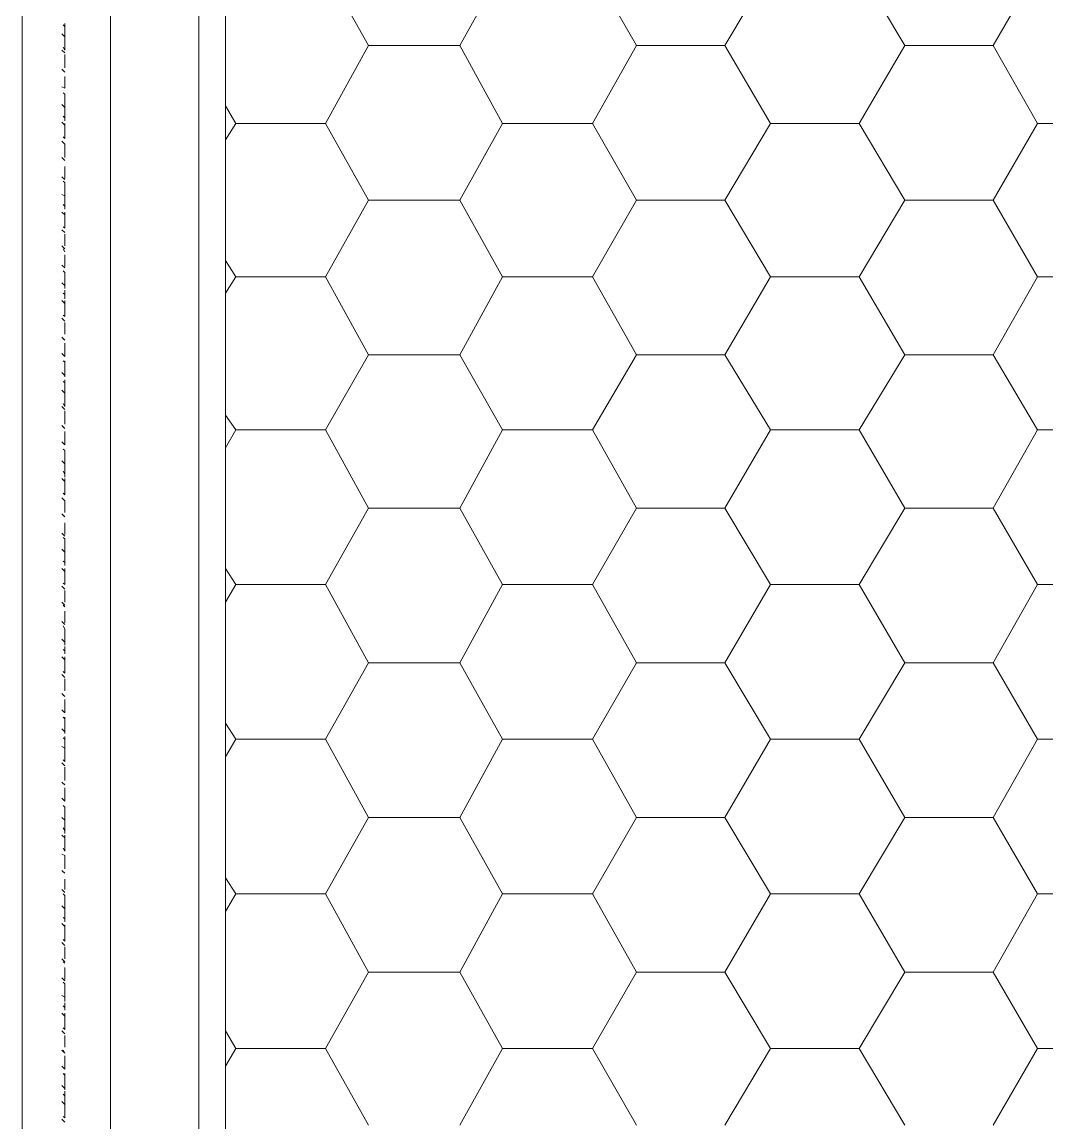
# Model space of a CAD drawing. Header units: millimetres. Extents: x 2928 to 3112, y 1220 to 1280.
# Drawn here: x 3058.276 to 3059.426, y 1265.671 to 1266.908 of the extents above; entities that cross this region are included whole.
import ezdxf

# ---------------------------------------------------------------- set-up
doc = ezdxf.new("R2010")
doc.units = ezdxf.units.MM

msp = doc.modelspace()

# ---------------------------------------------------------------- linework, layer by layer
at = {"color": 7, "linetype": 'Continuous', "lineweight": 5, "true_color": 0x000007}
for points in [[(3058.27562, 1263.95519), (3058.27562, 1268.05543), (3058.27562, 1268.05543)], [(3058.37486, 1264.15367), (3058.37486, 1268.05543), (3058.37486, 1268.05543)]]:
    msp.add_lwpolyline(points, dxfattribs=at)
for points in [[(3058.47409, 1267.95454), (3062.47509, 1267.95454), (3062.47509, 1264.25291), (3058.47409, 1264.25291)], [(3062.44532, 1264.28599), (3058.50387, 1264.28599), (3058.50387, 1267.92476), (3062.44532, 1267.92476)]]:
    msp.add_lwpolyline(points, close=True, dxfattribs=at)
at = {"color": 9, "linetype": 'Continuous', "lineweight": 13, "true_color": 0xbababa}
for points in [[(3058.6643, 1266.8811), (3058.61634, 1266.96711), (3058.61634, 1266.96711)], [(3058.76685, 1266.8811), (3058.81482, 1266.96711), (3058.81482, 1266.96711)], [(3058.96533, 1266.8811), (3058.91571, 1266.96711), (3058.91571, 1266.96711)], [(3059.06457, 1266.8811), (3059.11584, 1266.96711), (3059.11584, 1266.96711)], [(3059.26636, 1266.8811), (3059.21508, 1266.96711), (3059.21508, 1266.96711)], [(3059.36559, 1266.8811), (3059.41521, 1266.96711), (3059.41521, 1266.96711)], [(3058.61634, 1266.79344), (3058.6643, 1266.8811), (3058.6643, 1266.8811)], [(3058.6643, 1266.8811), (3058.76685, 1266.8811), (3058.76685, 1266.8811)], [(3058.81482, 1266.79344), (3058.76685, 1266.8811), (3058.76685, 1266.8811)], [(3058.91571, 1266.79344), (3058.96533, 1266.8811), (3058.96533, 1266.8811)], [(3058.96533, 1266.8811), (3059.06457, 1266.8811), (3059.06457, 1266.8811)], [(3059.11584, 1266.79344), (3059.06457, 1266.8811), (3059.06457, 1266.8811)], [(3059.21508, 1266.79344), (3059.26636, 1266.8811), (3059.26636, 1266.8811)], [(3059.26636, 1266.8811), (3059.36559, 1266.8811), (3059.36559, 1266.8811)], [(3059.41521, 1266.79344), (3059.36559, 1266.8811), (3059.36559, 1266.8811)], [(3058.51544, 1266.79344), (3058.50387, 1266.81328), (3058.50387, 1266.81328)], [(3058.50387, 1266.77524), (3058.51544, 1266.79344), (3058.51544, 1266.79344)], [(3058.51544, 1266.79344), (3058.61634, 1266.79344), (3058.61634, 1266.79344)], [(3058.6643, 1266.70743), (3058.61634, 1266.79344), (3058.61634, 1266.79344)], [(3058.76685, 1266.70743), (3058.81482, 1266.79344), (3058.81482, 1266.79344)], [(3058.81482, 1266.79344), (3058.91571, 1266.79344), (3058.91571, 1266.79344)], [(3058.96533, 1266.70743), (3058.91571, 1266.79344), (3058.91571, 1266.79344)], [(3059.06457, 1266.70743), (3059.11584, 1266.79344), (3059.11584, 1266.79344)], [(3059.11584, 1266.79344), (3059.21508, 1266.79344), (3059.21508, 1266.79344)], [(3059.26636, 1266.70743), (3059.21508, 1266.79344), (3059.21508, 1266.79344)], [(3059.36559, 1266.70743), (3059.41521, 1266.79344), (3059.41521, 1266.79344)], [(3059.41521, 1266.79344), (3059.51611, 1266.79344), (3059.51611, 1266.79344)], [(3058.61634, 1266.62142), (3058.6643, 1266.70743), (3058.6643, 1266.70743)], [(3058.6643, 1266.70743), (3058.76685, 1266.70743), (3058.76685, 1266.70743)], [(3058.81482, 1266.62142), (3058.76685, 1266.70743), (3058.76685, 1266.70743)], [(3058.91571, 1266.62142), (3058.96533, 1266.70743), (3058.96533, 1266.70743)], [(3058.96533, 1266.70743), (3059.06457, 1266.70743), (3059.06457, 1266.70743)], [(3059.11584, 1266.62142), (3059.06457, 1266.70743), (3059.06457, 1266.70743)], [(3059.21508, 1266.62142), (3059.26636, 1266.70743), (3059.26636, 1266.70743)], [(3059.26636, 1266.70743), (3059.36559, 1266.70743), (3059.36559, 1266.70743)], [(3059.41521, 1266.62142), (3059.36559, 1266.70743), (3059.36559, 1266.70743)], [(3058.51544, 1266.62142), (3058.50387, 1266.63962), (3058.50387, 1266.63962)], [(3058.50387, 1266.60323), (3058.51544, 1266.62142), (3058.51544, 1266.62142)], [(3058.51544, 1266.62142), (3058.61634, 1266.62142), (3058.61634, 1266.62142)], [(3058.6643, 1266.53376), (3058.61634, 1266.62142), (3058.61634, 1266.62142)], [(3058.76685, 1266.53376), (3058.81482, 1266.62142), (3058.81482, 1266.62142)], [(3058.81482, 1266.62142), (3058.91571, 1266.62142), (3058.91571, 1266.62142)], [(3058.96533, 1266.53376), (3058.91571, 1266.62142), (3058.91571, 1266.62142)], [(3059.06457, 1266.53376), (3059.11584, 1266.62142), (3059.11584, 1266.62142)], [(3059.11584, 1266.62142), (3059.21508, 1266.62142), (3059.21508, 1266.62142)], [(3059.26636, 1266.53376), (3059.21508, 1266.62142), (3059.21508, 1266.62142)], [(3059.36559, 1266.53376), (3059.41521, 1266.62142), (3059.41521, 1266.62142)], [(3059.41521, 1266.62142), (3059.51611, 1266.62142), (3059.51611, 1266.62142)], [(3058.61634, 1266.44941), (3058.6643, 1266.53376), (3058.6643, 1266.53376)], [(3058.6643, 1266.53376), (3058.76685, 1266.53376), (3058.76685, 1266.53376)], [(3058.81482, 1266.44941), (3058.76685, 1266.53376), (3058.76685, 1266.53376)], [(3058.91571, 1266.44941), (3058.96533, 1266.53376), (3058.96533, 1266.53376)], [(3058.96533, 1266.53376), (3059.06457, 1266.53376), (3059.06457, 1266.53376)], [(3059.11584, 1266.44941), (3059.06457, 1266.53376), (3059.06457, 1266.53376)], [(3059.21508, 1266.44941), (3059.26636, 1266.53376), (3059.26636, 1266.53376)], [(3059.26636, 1266.53376), (3059.36559, 1266.53376), (3059.36559, 1266.53376)], [(3059.41521, 1266.44941), (3059.36559, 1266.53376), (3059.36559, 1266.53376)], [(3058.51544, 1266.44941), (3058.50387, 1266.46595), (3058.50387, 1266.46595)], [(3058.50387, 1266.42956), (3058.51544, 1266.44941), (3058.51544, 1266.44941)], [(3058.51544, 1266.44941), (3058.61634, 1266.44941), (3058.61634, 1266.44941)], [(3058.6643, 1266.36175), (3058.61634, 1266.44941), (3058.61634, 1266.44941)], [(3058.76685, 1266.36175), (3058.81482, 1266.44941), (3058.81482, 1266.44941)], [(3058.81482, 1266.44941), (3058.91571, 1266.44941), (3058.91571, 1266.44941)], [(3058.96533, 1266.36175), (3058.91571, 1266.44941), (3058.91571, 1266.44941)], [(3059.06457, 1266.36175), (3059.11584, 1266.44941), (3059.11584, 1266.44941)], [(3059.11584, 1266.44941), (3059.21508, 1266.44941), (3059.21508, 1266.44941)], [(3059.26636, 1266.36175), (3059.21508, 1266.44941), (3059.21508, 1266.44941)], [(3059.36559, 1266.36175), (3059.41521, 1266.44941), (3059.41521, 1266.44941)], [(3059.41521, 1266.44941), (3059.51611, 1266.44941), (3059.51611, 1266.44941)], [(3058.61634, 1266.27574), (3058.6643, 1266.36175), (3058.6643, 1266.36175)], [(3058.6643, 1266.36175), (3058.76685, 1266.36175), (3058.76685, 1266.36175)], [(3058.81482, 1266.27574), (3058.76685, 1266.36175), (3058.76685, 1266.36175)], [(3058.91571, 1266.27574), (3058.96533, 1266.36175), (3058.96533, 1266.36175)], [(3058.96533, 1266.36175), (3059.06457, 1266.36175), (3059.06457, 1266.36175)], [(3059.11584, 1266.27574), (3059.06457, 1266.36175), (3059.06457, 1266.36175)], [(3059.21508, 1266.27574), (3059.26636, 1266.36175), (3059.26636, 1266.36175)], [(3059.26636, 1266.36175), (3059.36559, 1266.36175), (3059.36559, 1266.36175)], [(3059.41521, 1266.27574), (3059.36559, 1266.36175), (3059.36559, 1266.36175)], [(3058.51544, 1266.27574), (3058.50387, 1266.29393), (3058.50387, 1266.29393)], [(3058.50387, 1266.25589), (3058.51544, 1266.27574), (3058.51544, 1266.27574)], [(3058.51544, 1266.27574), (3058.61634, 1266.27574), (3058.61634, 1266.27574)], [(3058.6643, 1266.18808), (3058.61634, 1266.27574), (3058.61634, 1266.27574)], [(3058.76685, 1266.18808), (3058.81482, 1266.27574), (3058.81482, 1266.27574)], [(3058.81482, 1266.27574), (3058.91571, 1266.27574), (3058.91571, 1266.27574)], [(3058.96533, 1266.18808), (3058.91571, 1266.27574), (3058.91571, 1266.27574)], [(3059.06457, 1266.18808), (3059.11584, 1266.27574), (3059.11584, 1266.27574)], [(3059.11584, 1266.27574), (3059.21508, 1266.27574), (3059.21508, 1266.27574)], [(3059.26636, 1266.18808), (3059.21508, 1266.27574), (3059.21508, 1266.27574)], [(3059.36559, 1266.18808), (3059.41521, 1266.27574), (3059.41521, 1266.27574)], [(3059.41521, 1266.27574), (3059.51611, 1266.27574), (3059.51611, 1266.27574)], [(3058.61634, 1266.10207), (3058.6643, 1266.18808), (3058.6643, 1266.18808)], [(3058.6643, 1266.18808), (3058.76685, 1266.18808), (3058.76685, 1266.18808)], [(3058.81482, 1266.10207), (3058.76685, 1266.18808), (3058.76685, 1266.18808)], [(3058.91571, 1266.10207), (3058.96533, 1266.18808), (3058.96533, 1266.18808)], [(3058.96533, 1266.18808), (3059.06457, 1266.18808), (3059.06457, 1266.18808)], [(3059.11584, 1266.10207), (3059.06457, 1266.18808), (3059.06457, 1266.18808)], [(3059.21508, 1266.10207), (3059.26636, 1266.18808), (3059.26636, 1266.18808)], [(3059.26636, 1266.18808), (3059.36559, 1266.18808), (3059.36559, 1266.18808)], [(3059.41521, 1266.10207), (3059.36559, 1266.18808), (3059.36559, 1266.18808)], [(3058.51544, 1266.10207), (3058.50387, 1266.12026), (3058.50387, 1266.12026)], [(3058.50387, 1266.08222), (3058.51544, 1266.10207), (3058.51544, 1266.10207)], [(3058.51544, 1266.10207), (3058.61634, 1266.10207), (3058.61634, 1266.10207)], [(3058.6643, 1266.01441), (3058.61634, 1266.10207), (3058.61634, 1266.10207)], [(3058.76685, 1266.01441), (3058.81482, 1266.10207), (3058.81482, 1266.10207)], [(3058.81482, 1266.10207), (3058.91571, 1266.10207), (3058.91571, 1266.10207)], [(3058.96533, 1266.01441), (3058.91571, 1266.10207), (3058.91571, 1266.10207)], [(3059.06457, 1266.01441), (3059.11584, 1266.10207), (3059.11584, 1266.10207)], [(3059.11584, 1266.10207), (3059.21508, 1266.10207), (3059.21508, 1266.10207)], [(3059.26636, 1266.01441), (3059.21508, 1266.10207), (3059.21508, 1266.10207)], [(3059.36559, 1266.01441), (3059.41521, 1266.10207), (3059.41521, 1266.10207)], [(3059.41521, 1266.10207), (3059.51611, 1266.10207), (3059.51611, 1266.10207)], [(3058.61634, 1265.9284), (3058.6643, 1266.01441), (3058.6643, 1266.01441)], [(3058.6643, 1266.01441), (3058.76685, 1266.01441), (3058.76685, 1266.01441)], [(3058.81482, 1265.9284), (3058.76685, 1266.01441), (3058.76685, 1266.01441)], [(3058.91571, 1265.9284), (3058.96533, 1266.01441), (3058.96533, 1266.01441)], [(3058.96533, 1266.01441), (3059.06457, 1266.01441), (3059.06457, 1266.01441)], [(3059.11584, 1265.9284), (3059.06457, 1266.01441), (3059.06457, 1266.01441)], [(3059.21508, 1265.9284), (3059.26636, 1266.01441), (3059.26636, 1266.01441)], [(3059.26636, 1266.01441), (3059.36559, 1266.01441), (3059.36559, 1266.01441)], [(3059.41521, 1265.9284), (3059.36559, 1266.01441), (3059.36559, 1266.01441)], [(3058.51544, 1265.9284), (3058.50387, 1265.94659), (3058.50387, 1265.94659)], [(3058.50387, 1265.90855), (3058.51544, 1265.9284), (3058.51544, 1265.9284)], [(3058.51544, 1265.9284), (3058.61634, 1265.9284), (3058.61634, 1265.9284)], [(3058.6643, 1265.84074), (3058.61634, 1265.9284), (3058.61634, 1265.9284)], [(3058.76685, 1265.84074), (3058.81482, 1265.9284), (3058.81482, 1265.9284)], [(3058.81482, 1265.9284), (3058.91571, 1265.9284), (3058.91571, 1265.9284)], [(3058.96533, 1265.84074), (3058.91571, 1265.9284), (3058.91571, 1265.9284)], [(3059.06457, 1265.84074), (3059.11584, 1265.9284), (3059.11584, 1265.9284)], [(3059.11584, 1265.9284), (3059.21508, 1265.9284), (3059.21508, 1265.9284)], [(3059.26636, 1265.84074), (3059.21508, 1265.9284), (3059.21508, 1265.9284)], [(3059.36559, 1265.84074), (3059.41521, 1265.9284), (3059.41521, 1265.9284)], [(3059.41521, 1265.9284), (3059.51611, 1265.9284), (3059.51611, 1265.9284)], [(3058.61634, 1265.75473), (3058.6643, 1265.84074), (3058.6643, 1265.84074)], [(3058.6643, 1265.84074), (3058.76685, 1265.84074), (3058.76685, 1265.84074)], [(3058.81482, 1265.75473), (3058.76685, 1265.84074), (3058.76685, 1265.84074)], [(3058.91571, 1265.75473), (3058.96533, 1265.84074), (3058.96533, 1265.84074)], [(3058.96533, 1265.84074), (3059.06457, 1265.84074), (3059.06457, 1265.84074)], [(3059.11584, 1265.75473), (3059.06457, 1265.84074), (3059.06457, 1265.84074)], [(3059.21508, 1265.75473), (3059.26636, 1265.84074), (3059.26636, 1265.84074)], [(3059.26636, 1265.84074), (3059.36559, 1265.84074), (3059.36559, 1265.84074)], [(3059.41521, 1265.75473), (3059.36559, 1265.84074), (3059.36559, 1265.84074)], [(3058.51544, 1265.75473), (3058.50387, 1265.77458), (3058.50387, 1265.77458)], [(3058.50387, 1265.73488), (3058.51544, 1265.75473), (3058.51544, 1265.75473)], [(3058.51544, 1265.75473), (3058.61634, 1265.75473), (3058.61634, 1265.75473)], [(3058.6643, 1265.66872), (3058.61634, 1265.75473), (3058.61634, 1265.75473)], [(3058.76685, 1265.66872), (3058.81482, 1265.75473), (3058.81482, 1265.75473)], [(3058.81482, 1265.75473), (3058.91571, 1265.75473), (3058.91571, 1265.75473)], [(3058.96533, 1265.66872), (3058.91571, 1265.75473), (3058.91571, 1265.75473)], [(3059.06457, 1265.66872), (3059.11584, 1265.75473), (3059.11584, 1265.75473)], [(3059.11584, 1265.75473), (3059.21508, 1265.75473), (3059.21508, 1265.75473)], [(3059.26636, 1265.66872), (3059.21508, 1265.75473), (3059.21508, 1265.75473)], [(3059.36559, 1265.66872), (3059.41521, 1265.75473), (3059.41521, 1265.75473)], [(3059.41521, 1265.75473), (3059.51611, 1265.75473), (3059.51611, 1265.75473)]]:
    msp.add_lwpolyline(points, dxfattribs=at)
at = {"color": 7, "linetype": 'Continuous', "lineweight": 20, "true_color": 0x000007}
for points in [[(3058.32358, 1266.89102), (3058.32027, 1266.89433), (3058.32027, 1266.89433)], [(3058.32358, 1266.90591), (3058.32358, 1266.89598), (3058.32358, 1266.89598)], [(3058.32358, 1266.88771), (3058.32358, 1266.87614), (3058.32358, 1266.87614)], [(3058.32358, 1266.87283), (3058.32027, 1266.87614), (3058.32027, 1266.87614)], [(3058.32358, 1266.86621), (3058.32358, 1266.85629), (3058.32358, 1266.85629)], [(3058.32358, 1266.85133), (3058.32027, 1266.85463), (3058.32027, 1266.85463)], [(3058.32358, 1266.84636), (3058.32358, 1266.83644), (3058.32358, 1266.83644)], [(3058.32358, 1266.83313), (3058.32027, 1266.83479), (3058.32027, 1266.83479)], [(3058.32358, 1266.82652), (3058.32358, 1266.81825), (3058.32358, 1266.81825)], [(3058.32358, 1266.81163), (3058.32027, 1266.81494), (3058.32027, 1266.81494)], [(3058.32358, 1266.80667), (3058.32358, 1266.79674), (3058.32358, 1266.79674)], [(3058.32358, 1266.79178), (3058.32027, 1266.79509), (3058.32027, 1266.79509)], [(3058.32358, 1266.78517), (3058.32358, 1266.7769), (3058.32358, 1266.7769)], [(3058.32358, 1266.77028), (3058.32027, 1266.77359), (3058.32027, 1266.77359)], [(3058.32358, 1266.76697), (3058.32358, 1266.75539), (3058.32358, 1266.75539)], [(3058.32358, 1266.75209), (3058.32027, 1266.75539), (3058.32027, 1266.75539)], [(3058.32358, 1266.73059), (3058.32027, 1266.73389), (3058.32027, 1266.73389)], [(3058.32358, 1266.74547), (3058.32358, 1266.7372), (3058.32358, 1266.7372)], [(3058.32358, 1266.72728), (3058.32358, 1266.7157), (3058.32358, 1266.7157)], [(3058.32358, 1266.71239), (3058.32027, 1266.71405), (3058.32027, 1266.71405)], [(3058.32358, 1266.70743), (3058.32358, 1266.69751), (3058.32358, 1266.69751)], [(3058.32358, 1266.69089), (3058.32027, 1266.6942), (3058.32027, 1266.6942)], [(3058.32358, 1266.68593), (3058.32358, 1266.676), (3058.32358, 1266.676)], [(3058.32358, 1266.67104), (3058.32027, 1266.67435), (3058.32027, 1266.67435)], [(3058.32358, 1266.66773), (3058.32358, 1266.65616), (3058.32358, 1266.65616)], [(3058.32358, 1266.65285), (3058.32027, 1266.65616), (3058.32027, 1266.65616)], [(3058.32358, 1266.64623), (3058.32358, 1266.63465), (3058.32358, 1266.63465)], [(3058.32358, 1266.63135), (3058.32027, 1266.63465), (3058.32027, 1266.63465)], [(3058.32358, 1266.62638), (3058.32358, 1266.61646), (3058.32358, 1266.61646)], [(3058.32358, 1266.6115), (3058.32027, 1266.61481), (3058.32027, 1266.61481)], [(3058.32358, 1266.60654), (3058.32358, 1266.59661), (3058.32358, 1266.59661)], [(3058.32358, 1266.59165), (3058.32027, 1266.59496), (3058.32027, 1266.59496)], [(3058.32358, 1266.58669), (3058.32358, 1266.57676), (3058.32358, 1266.57676)], [(3058.32358, 1266.5718), (3058.32027, 1266.57511), (3058.32027, 1266.57511)], [(3058.32358, 1266.56519), (3058.32358, 1266.55692), (3058.32358, 1266.55692)], [(3058.32358, 1266.5503), (3058.32027, 1266.55361), (3058.32027, 1266.55361)], [(3058.32358, 1266.54699), (3058.32358, 1266.53541), (3058.32358, 1266.53541)], [(3058.32358, 1266.53211), (3058.32027, 1266.53541), (3058.32027, 1266.53541)], [(3058.32358, 1266.52714), (3058.32358, 1266.51722), (3058.32358, 1266.51722)], [(3058.32358, 1266.5106), (3058.32027, 1266.51391), (3058.32027, 1266.51391)], [(3058.32358, 1266.50564), (3058.32358, 1266.49572), (3058.32358, 1266.49572)], [(3058.32358, 1266.49076), (3058.32027, 1266.49406), (3058.32027, 1266.49406)], [(3058.32358, 1266.48745), (3058.32358, 1266.47587), (3058.32358, 1266.47587)], [(3058.32358, 1266.47256), (3058.32027, 1266.47587), (3058.32027, 1266.47587)], [(3058.32358, 1266.46595), (3058.32358, 1266.45602), (3058.32358, 1266.45602)], [(3058.32358, 1266.45106), (3058.32027, 1266.45437), (3058.32027, 1266.45437)], [(3058.32358, 1266.44775), (3058.32358, 1266.43618), (3058.32358, 1266.43618)], [(3058.32358, 1266.43287), (3058.32027, 1266.43618), (3058.32027, 1266.43618)], [(3058.32358, 1266.42625), (3058.32358, 1266.41798), (3058.32358, 1266.41798)], [(3058.32358, 1266.41137), (3058.32027, 1266.41467), (3058.32027, 1266.41467)], [(3058.32358, 1266.4064), (3058.32358, 1266.39648), (3058.32358, 1266.39648)], [(3058.32358, 1266.39152), (3058.32027, 1266.39483), (3058.32027, 1266.39483)], [(3058.32358, 1266.3849), (3058.32358, 1266.37663), (3058.32358, 1266.37663)], [(3058.32358, 1266.37002), (3058.32027, 1266.37332), (3058.32027, 1266.37332)], [(3058.32358, 1266.36671), (3058.32358, 1266.35678), (3058.32358, 1266.35678)], [(3058.32358, 1266.35182), (3058.32027, 1266.35513), (3058.32027, 1266.35513)], [(3058.32358, 1266.34521), (3058.32358, 1266.33694), (3058.32358, 1266.33694)], [(3058.32358, 1266.33032), (3058.32027, 1266.33363), (3058.32027, 1266.33363)], [(3058.32358, 1266.32701), (3058.32358, 1266.31543), (3058.32358, 1266.31543)], [(3058.32358, 1266.31213), (3058.32027, 1266.31543), (3058.32027, 1266.31543)], [(3058.32358, 1266.30716), (3058.32358, 1266.29724), (3058.32358, 1266.29724)], [(3058.32358, 1266.29062), (3058.32027, 1266.29393), (3058.32027, 1266.29393)], [(3058.32358, 1266.28566), (3058.32358, 1266.27574), (3058.32358, 1266.27574)], [(3058.32358, 1266.27078), (3058.32027, 1266.27408), (3058.32027, 1266.27408)], [(3058.32358, 1266.26747), (3058.32358, 1266.25589), (3058.32358, 1266.25589)], [(3058.32358, 1266.25258), (3058.32027, 1266.25589), (3058.32027, 1266.25589)], [(3058.32358, 1266.24597), (3058.32358, 1266.2377), (3058.32358, 1266.2377)], [(3058.32358, 1266.23108), (3058.32027, 1266.23439), (3058.32027, 1266.23439)], [(3058.32358, 1266.21123), (3058.32027, 1266.21454), (3058.32027, 1266.21454)], [(3058.32358, 1266.22612), (3058.32358, 1266.21619), (3058.32358, 1266.21619)], [(3058.32358, 1266.20627), (3058.32358, 1266.198), (3058.32358, 1266.198)], [(3058.32358, 1266.19138), (3058.32027, 1266.19469), (3058.32027, 1266.19469)], [(3058.32358, 1266.18642), (3058.32358, 1266.1765), (3058.32358, 1266.1765)], [(3058.32358, 1266.17154), (3058.32027, 1266.17485), (3058.32027, 1266.17485)], [(3058.32358, 1266.16492), (3058.32358, 1266.15665), (3058.32358, 1266.15665)], [(3058.32358, 1266.15004), (3058.32027, 1266.15334), (3058.32027, 1266.15334)], [(3058.32358, 1266.14673), (3058.32358, 1266.13515), (3058.32358, 1266.13515)], [(3058.32358, 1266.13184), (3058.32027, 1266.13515), (3058.32027, 1266.13515)], [(3058.32358, 1266.12688), (3058.32358, 1266.11696), (3058.32358, 1266.11696)], [(3058.32358, 1266.11034), (3058.32027, 1266.11365), (3058.32027, 1266.11365)], [(3058.32358, 1266.10538), (3058.32358, 1266.09545), (3058.32358, 1266.09545)], [(3058.32358, 1266.09215), (3058.32027, 1266.0938), (3058.32027, 1266.0938)], [(3058.32358, 1266.08718), (3058.32358, 1266.07726), (3058.32358, 1266.07726)], [(3058.32358, 1266.0723), (3058.32027, 1266.07561), (3058.32027, 1266.07561)], [(3058.32358, 1266.0508), (3058.32027, 1266.0541), (3058.32027, 1266.0541)], [(3058.32358, 1266.06568), (3058.32358, 1266.05576), (3058.32358, 1266.05576)], [(3058.32358, 1266.04749), (3058.32358, 1266.03591), (3058.32358, 1266.03591)], [(3058.32358, 1266.0326), (3058.32027, 1266.03591), (3058.32027, 1266.03591)], [(3058.32358, 1266.02599), (3058.32358, 1266.01772), (3058.32358, 1266.01772)], [(3058.32358, 1266.0111), (3058.32027, 1266.01441), (3058.32027, 1266.01441)], [(3058.32358, 1266.00614), (3058.32358, 1265.99621), (3058.32358, 1265.99621)], [(3058.32358, 1265.99125), (3058.32027, 1265.99456), (3058.32027, 1265.99456)], [(3058.32358, 1265.98629), (3058.32358, 1265.97637), (3058.32358, 1265.97637)], [(3058.32358, 1265.9714), (3058.32027, 1265.97306), (3058.32027, 1265.97306)], [(3058.32358, 1265.95156), (3058.32027, 1265.95486), (3058.32027, 1265.95486)], [(3058.32358, 1265.96644), (3058.32358, 1265.95652), (3058.32358, 1265.95652)], [(3058.32358, 1265.94494), (3058.32358, 1265.93667), (3058.32358, 1265.93667)], [(3058.32358, 1265.93005), (3058.32027, 1265.93336), (3058.32027, 1265.93336)], [(3058.32358, 1265.92675), (3058.32358, 1265.91517), (3058.32358, 1265.91517)], [(3058.32358, 1265.91186), (3058.32027, 1265.91517), (3058.32027, 1265.91517)], [(3058.32358, 1265.9069), (3058.32358, 1265.89698), (3058.32358, 1265.89698)], [(3058.32358, 1265.89201), (3058.32027, 1265.89532), (3058.32027, 1265.89532)], [(3058.32358, 1265.8854), (3058.32358, 1265.87547), (3058.32358, 1265.87547)], [(3058.32358, 1265.87051), (3058.32027, 1265.87382), (3058.32027, 1265.87382)], [(3058.32358, 1265.8672), (3058.32358, 1265.85563), (3058.32358, 1265.85563)], [(3058.32358, 1265.85232), (3058.32027, 1265.85563), (3058.32027, 1265.85563)], [(3058.32358, 1265.8457), (3058.32358, 1265.83743), (3058.32358, 1265.83743)], [(3058.32358, 1265.83082), (3058.32027, 1265.83412), (3058.32027, 1265.83412)], [(3058.32358, 1265.82751), (3058.32358, 1265.81593), (3058.32358, 1265.81593)], [(3058.32358, 1265.81262), (3058.32027, 1265.81428), (3058.32027, 1265.81428)], [(3058.32358, 1265.79112), (3058.32027, 1265.79443), (3058.32027, 1265.79443)], [(3058.32358, 1265.80601), (3058.32358, 1265.79774), (3058.32358, 1265.79774)], [(3058.32358, 1265.78616), (3058.32358, 1265.77623), (3058.32358, 1265.77623)], [(3058.32358, 1265.77127), (3058.32027, 1265.77458), (3058.32027, 1265.77458)], [(3058.32358, 1265.76466), (3058.32358, 1265.75639), (3058.32358, 1265.75639)], [(3058.32358, 1265.74977), (3058.32027, 1265.75308), (3058.32027, 1265.75308)], [(3058.32358, 1265.74646), (3058.32358, 1265.73488), (3058.32358, 1265.73488)], [(3058.32358, 1265.73158), (3058.32027, 1265.73488), (3058.32027, 1265.73488)], [(3058.32358, 1265.72661), (3058.32358, 1265.71669), (3058.32358, 1265.71669)], [(3058.32358, 1265.71007), (3058.32027, 1265.71338), (3058.32027, 1265.71338)], [(3058.32358, 1265.69188), (3058.32027, 1265.69519), (3058.32027, 1265.69519)], [(3058.32358, 1265.70677), (3058.32358, 1265.69519), (3058.32358, 1265.69519)], [(3058.32358, 1265.68692), (3058.32358, 1265.67699), (3058.32358, 1265.67699)], [(3058.32358, 1265.67203), (3058.32027, 1265.67534), (3058.32027, 1265.67534)]]:
    msp.add_lwpolyline(points, dxfattribs=at)
at = {"color": 252, "linetype": 'Continuous', "lineweight": 13, "true_color": 0x989898}
for points in [[(3058.32358, 1266.9026), (3058.32193, 1266.90425), (3058.32193, 1266.90425)], [(3058.32358, 1266.88275), (3058.32358, 1266.89598), (3058.32358, 1266.89598)], [(3058.32358, 1266.87614), (3058.32193, 1266.87944), (3058.32193, 1266.87944)], [(3058.32358, 1266.85794), (3058.32358, 1266.87117), (3058.32358, 1266.87117)], [(3058.32358, 1266.85133), (3058.32193, 1266.85298), (3058.32193, 1266.85298)], [(3058.32358, 1266.83313), (3058.32358, 1266.84471), (3058.32358, 1266.84471)], [(3058.32358, 1266.82652), (3058.32193, 1266.82817), (3058.32193, 1266.82817)], [(3058.32358, 1266.80667), (3058.32358, 1266.8199), (3058.32358, 1266.8199)], [(3058.32358, 1266.80005), (3058.32193, 1266.80171), (3058.32193, 1266.80171)], [(3058.32358, 1266.78186), (3058.32358, 1266.79344), (3058.32358, 1266.79344)], [(3058.32358, 1266.7769), (3058.32193, 1266.77855), (3058.32193, 1266.77855)], [(3058.32358, 1266.7587), (3058.32358, 1266.77028), (3058.32358, 1266.77028)], [(3058.32358, 1266.75209), (3058.32193, 1266.75374), (3058.32193, 1266.75374)], [(3058.32358, 1266.73224), (3058.32358, 1266.74547), (3058.32358, 1266.74547)], [(3058.32358, 1266.72728), (3058.32193, 1266.72893), (3058.32193, 1266.72893)], [(3058.32358, 1266.70743), (3058.32358, 1266.72066), (3058.32358, 1266.72066)], [(3058.32358, 1266.70081), (3058.32193, 1266.70247), (3058.32193, 1266.70247)], [(3058.32358, 1266.68262), (3058.32358, 1266.6942), (3058.32358, 1266.6942)], [(3058.32358, 1266.676), (3058.32193, 1266.67766), (3058.32193, 1266.67766)], [(3058.32358, 1266.65616), (3058.32358, 1266.66939), (3058.32358, 1266.66939)], [(3058.32358, 1266.64954), (3058.32193, 1266.65285), (3058.32193, 1266.65285)], [(3058.32358, 1266.633), (3058.32358, 1266.64458), (3058.32358, 1266.64458)], [(3058.32358, 1266.62638), (3058.32193, 1266.62804), (3058.32193, 1266.62804)], [(3058.32358, 1266.60819), (3058.32358, 1266.62142), (3058.32358, 1266.62142)], [(3058.32358, 1266.60157), (3058.32193, 1266.60323), (3058.32193, 1266.60323)], [(3058.32358, 1266.58173), (3058.32358, 1266.59496), (3058.32358, 1266.59496)], [(3058.32358, 1266.57676), (3058.32193, 1266.57842), (3058.32193, 1266.57842)], [(3058.32358, 1266.55692), (3058.32358, 1266.57015), (3058.32358, 1266.57015)], [(3058.32358, 1266.5503), (3058.32193, 1266.55195), (3058.32193, 1266.55195)], [(3058.32358, 1266.53211), (3058.32358, 1266.54368), (3058.32358, 1266.54368)], [(3058.32358, 1266.52549), (3058.32193, 1266.52714), (3058.32193, 1266.52714)], [(3058.32358, 1266.50895), (3058.32358, 1266.51887), (3058.32358, 1266.51887)], [(3058.32358, 1266.50233), (3058.32193, 1266.50399), (3058.32193, 1266.50399)], [(3058.32358, 1266.48249), (3058.32358, 1266.49572), (3058.32358, 1266.49572)], [(3058.32358, 1266.47587), (3058.32193, 1266.47918), (3058.32193, 1266.47918)], [(3058.32358, 1266.45768), (3058.32358, 1266.47091), (3058.32358, 1266.47091)], [(3058.32358, 1266.45106), (3058.32193, 1266.45272), (3058.32193, 1266.45272)], [(3058.32358, 1266.43287), (3058.32358, 1266.44445), (3058.32358, 1266.44445)], [(3058.32358, 1266.42625), (3058.32193, 1266.42791), (3058.32193, 1266.42791)], [(3058.32358, 1266.4064), (3058.32358, 1266.41964), (3058.32358, 1266.41964)], [(3058.32358, 1266.39979), (3058.32193, 1266.4031), (3058.32193, 1266.4031)], [(3058.32358, 1266.38159), (3058.32358, 1266.39483), (3058.32358, 1266.39483)], [(3058.32358, 1266.37663), (3058.32193, 1266.37829), (3058.32193, 1266.37829)], [(3058.32358, 1266.35844), (3058.32358, 1266.37002), (3058.32358, 1266.37002)], [(3058.32358, 1266.35182), (3058.32193, 1266.35348), (3058.32193, 1266.35348)], [(3058.32358, 1266.33197), (3058.32358, 1266.34521), (3058.32358, 1266.34521)], [(3058.32358, 1266.32701), (3058.32193, 1266.32867), (3058.32193, 1266.32867)], [(3058.32358, 1266.30716), (3058.32358, 1266.3204), (3058.32358, 1266.3204)], [(3058.32358, 1266.30055), (3058.32193, 1266.3022), (3058.32193, 1266.3022)], [(3058.32358, 1266.28235), (3058.32358, 1266.29393), (3058.32358, 1266.29393)], [(3058.32358, 1266.27574), (3058.32193, 1266.27739), (3058.32193, 1266.27739)], [(3058.32358, 1266.25589), (3058.32358, 1266.26912), (3058.32358, 1266.26912)], [(3058.32358, 1266.25093), (3058.32193, 1266.25258), (3058.32193, 1266.25258)], [(3058.32358, 1266.23273), (3058.32358, 1266.24597), (3058.32358, 1266.24597)], [(3058.32358, 1266.22612), (3058.32193, 1266.22943), (3058.32193, 1266.22943)], [(3058.32358, 1266.20792), (3058.32358, 1266.22116), (3058.32358, 1266.22116)], [(3058.32358, 1266.20131), (3058.32193, 1266.20296), (3058.32193, 1266.20296)], [(3058.32358, 1266.18312), (3058.32358, 1266.19469), (3058.32358, 1266.19469)], [(3058.32358, 1266.1765), (3058.32193, 1266.17815), (3058.32193, 1266.17815)], [(3058.32358, 1266.15665), (3058.32358, 1266.16988), (3058.32358, 1266.16988)], [(3058.32358, 1266.15004), (3058.32193, 1266.15169), (3058.32193, 1266.15169)], [(3058.32358, 1266.13184), (3058.32358, 1266.14507), (3058.32358, 1266.14507)], [(3058.32358, 1266.12523), (3058.32193, 1266.12688), (3058.32193, 1266.12688)], [(3058.32358, 1266.10869), (3058.32358, 1266.11861), (3058.32358, 1266.11861)], [(3058.32358, 1266.10207), (3058.32193, 1266.10372), (3058.32193, 1266.10372)], [(3058.32358, 1266.08222), (3058.32358, 1266.09545), (3058.32358, 1266.09545)], [(3058.32358, 1266.07726), (3058.32193, 1266.07891), (3058.32193, 1266.07891)], [(3058.32358, 1266.05741), (3058.32358, 1266.07064), (3058.32358, 1266.07064)], [(3058.32358, 1266.0508), (3058.32193, 1266.05245), (3058.32193, 1266.05245)], [(3058.32358, 1266.0326), (3058.32358, 1266.04418), (3058.32358, 1266.04418)], [(3058.32358, 1266.02599), (3058.32193, 1266.02764), (3058.32193, 1266.02764)], [(3058.32358, 1266.00614), (3058.32358, 1266.01937), (3058.32358, 1266.01937)], [(3058.32358, 1265.99952), (3058.32193, 1266.00283), (3058.32193, 1266.00283)], [(3058.32358, 1265.98133), (3058.32358, 1265.99456), (3058.32358, 1265.99456)], [(3058.32358, 1265.97637), (3058.32193, 1265.97967), (3058.32193, 1265.97967)], [(3058.32358, 1265.95817), (3058.32358, 1265.9714), (3058.32358, 1265.9714)], [(3058.32358, 1265.95156), (3058.32193, 1265.95321), (3058.32193, 1265.95321)], [(3058.32358, 1265.93336), (3058.32358, 1265.94494), (3058.32358, 1265.94494)], [(3058.32358, 1265.92675), (3058.32193, 1265.9284), (3058.32193, 1265.9284)], [(3058.32358, 1265.9069), (3058.32358, 1265.92013), (3058.32358, 1265.92013)], [(3058.32358, 1265.90028), (3058.32193, 1265.90194), (3058.32193, 1265.90194)], [(3058.32358, 1265.88209), (3058.32358, 1265.89367), (3058.32358, 1265.89367)], [(3058.32358, 1265.87547), (3058.32193, 1265.87713), (3058.32193, 1265.87713)], [(3058.32358, 1265.85563), (3058.32358, 1265.86886), (3058.32358, 1265.86886)], [(3058.32358, 1265.85066), (3058.32193, 1265.85232), (3058.32193, 1265.85232)], [(3058.32358, 1265.83247), (3058.32358, 1265.8457), (3058.32358, 1265.8457)], [(3058.32358, 1265.82751), (3058.32193, 1265.82916), (3058.32193, 1265.82916)], [(3058.32358, 1265.80766), (3058.32358, 1265.82089), (3058.32358, 1265.82089)], [(3058.32358, 1265.80104), (3058.32193, 1265.8027), (3058.32193, 1265.8027)], [(3058.32358, 1265.78285), (3058.32358, 1265.79443), (3058.32358, 1265.79443)], [(3058.32358, 1265.77623), (3058.32193, 1265.77789), (3058.32193, 1265.77789)], [(3058.32358, 1265.75639), (3058.32358, 1265.76962), (3058.32358, 1265.76962)], [(3058.32358, 1265.74977), (3058.32193, 1265.75308), (3058.32193, 1265.75308)], [(3058.32358, 1265.73158), (3058.32358, 1265.74481), (3058.32358, 1265.74481)], [(3058.32358, 1265.72496), (3058.32193, 1265.72661), (3058.32193, 1265.72661)], [(3058.32358, 1265.70842), (3058.32358, 1265.71834), (3058.32358, 1265.71834)], [(3058.32358, 1265.7018), (3058.32193, 1265.70346), (3058.32193, 1265.70346)], [(3058.32358, 1265.68196), (3058.32358, 1265.69519), (3058.32358, 1265.69519)], [(3058.32358, 1265.67699), (3058.32193, 1265.67865), (3058.32193, 1265.67865)]]:
    msp.add_lwpolyline(points, dxfattribs=at)

doc.saveas('drawing.dxf')
